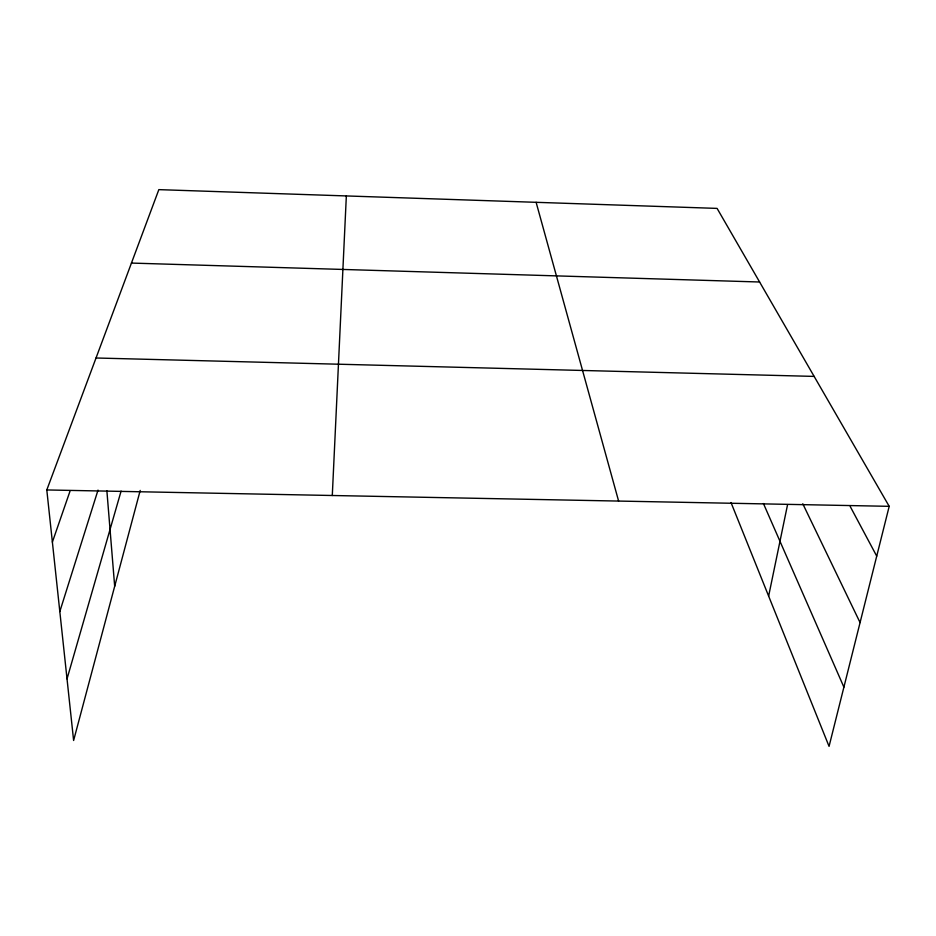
<?xml version="1.0" encoding="UTF-8"?>
<svg xmlns="http://www.w3.org/2000/svg" width="936" height="936" viewBox="0 0 936 936"><rect width="100%" height="100%" fill="white"/><g stroke="black" fill="none" stroke-linecap="round" stroke-linejoin="round"><path stroke-width="1.4" d="M332.292 495.507L346.343 195.94M768.631 596.092L787.585 504.574M140.213 490.417L73.616 740.481L46.8 489.949L158.839 189.634L717.093 208.4L889.2 506.329L829.062 746.366L731.016 502.55M67.029 678.881L121.095 491.084M59.822 611.547L98.023 490.101M52.381 542.096L69.943 491.365M46.8 489.949L889.2 506.329M96.034 357.997L814.144 376.401M131.438 263.075L759.611 282.005M850.227 506.505L876.728 556.124M802.784 503.779L860.067 622.58M763.437 503.533L843.898 687.153M536.117 202.316L618.614 501.076M106.879 490.803L114.683 586.287"/></g></svg>
